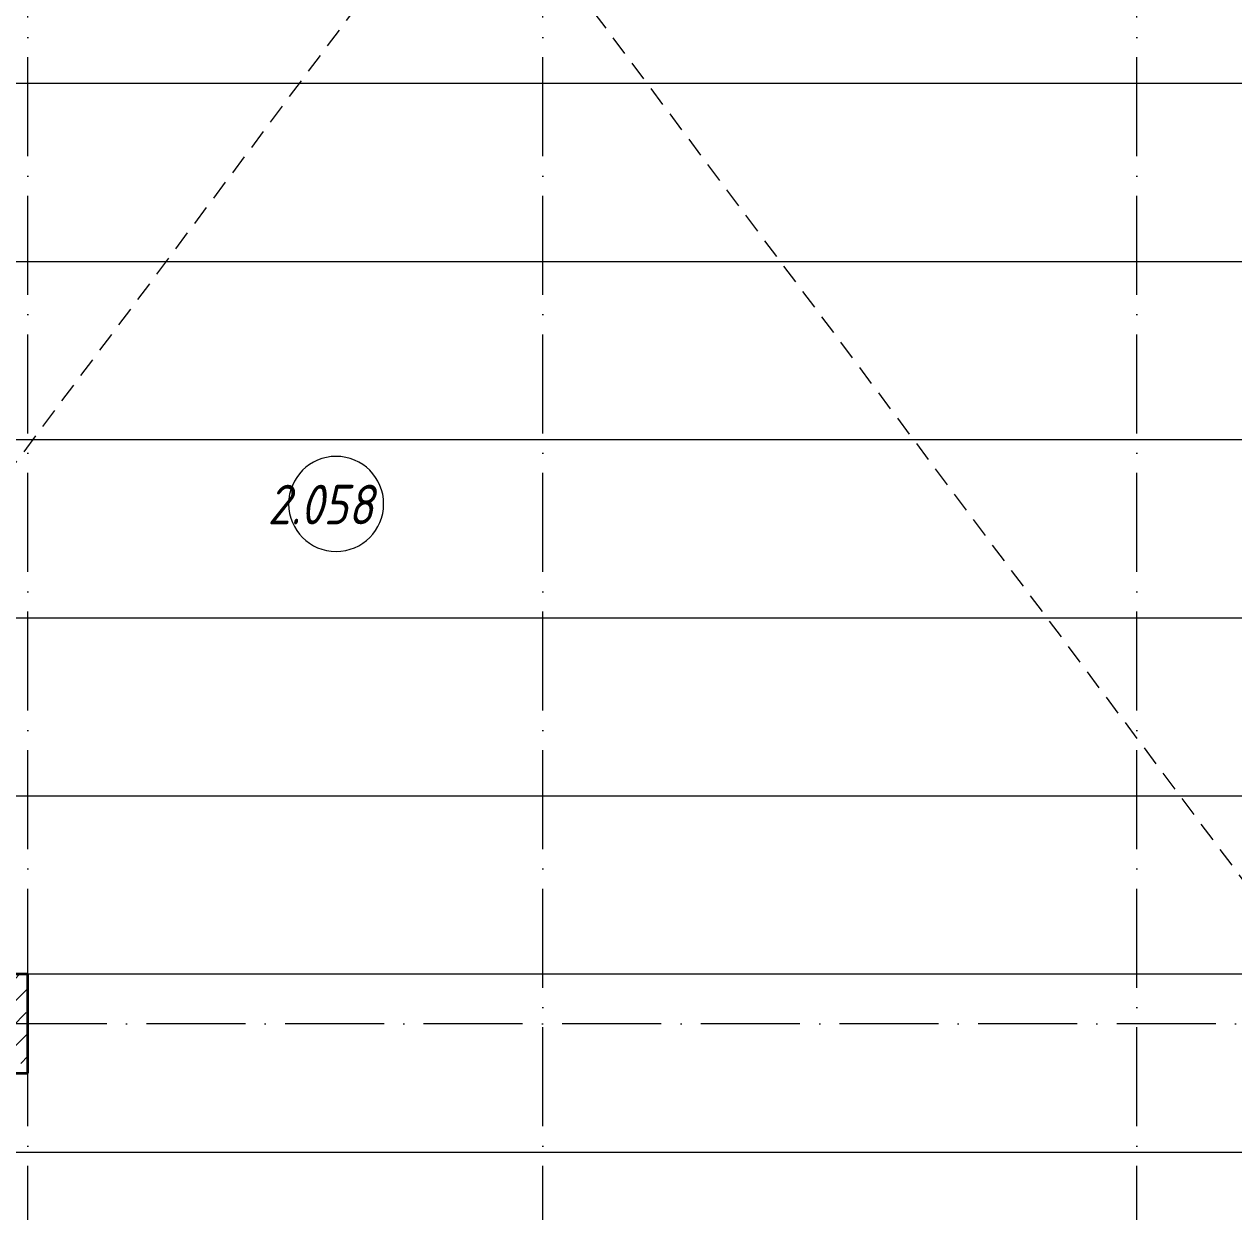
# Model space of a CAD drawing. Header units: millimetres. Extents: x -213536 to 1564669, y -45299 to 942238.
# Drawn here: x -193836 to -187726, y 126333 to 132333 of the extents above; entities that cross this region are included whole.
import ezdxf

# ---------------------------------------------------------------- set-up
doc = ezdxf.new("R2010")
doc.units = ezdxf.units.MM
doc.linetypes.add('200_ШТРИХ_ш1п0_6_', pattern=[160, 100, -60])
doc.linetypes.add('50_200_ШТРИХ_1Т_ш5_п1_п1_', pattern=[700, 500, -100, 0, -100])
for name, color, linetype, lineweight in [('0-1', 7, 'Continuous', 5), ('0-2', 7, 'Continuous', 9), ('Линии подступенков', 7, 'Continuous', 9), ('Линии свеса', 7, 'Continuous', 9), ('Линии-1', 7, '200_ШТРИХ_ш1п0_6_', 9), ('Марки помещений', 7, 'Continuous', 9), ('Несущие колонны', 7, 'Continuous', 9), ('Несущие колонны-1', 7, 'Continuous', 35), ('Оси-2', 7, '50_200_ШТРИХ_1Т_ш5_п1_п1_', 9)]:
    doc.layers.add(name, color=color, linetype=linetype, lineweight=lineweight)
doc.layers.get('0-2').off()
doc.styles.add('ISOCPEUR_I_2', font='isocpeui.ttf', dxfattribs={"width": 0.85, "height": 2.3})

# ---------------------------------------------------------------- blocks, each defined once
blk = doc.blocks.new('BSC_Колонна _Прямоугольная - 500х700-V121-АИ2_02_План отделки стен 2-го этажа _Часть 2_')
at = {"layer": 'Несущие колонны'}
h = blk.add_hatch(dxfattribs=at)
h.set_pattern_fill('FP_120', color=256, style=0, pattern_type=2)
h.set_pattern_definition([(315, (-19300, 16450), (114.0493, 114.0493), []), (315, (-19300, 16335.95), (114.0493, 114.0493), [201.612, -40.322, 3.353, -36.97])])
h.paths.add_polyline_path([(-250, 350), (-250, -350), (250, -350), (250, 350)], flags=0)
at = {"layer": 'Несущие колонны-1'}
for p, q in [((250, 350), (-250, 350)), ((-250, 350), (-250, -350)), ((250, -350), (250, 350)), ((-250, -350), (250, -350))]:
    blk.add_line(p, q, dxfattribs=at)
blk = doc.blocks.new('0125-Р-ОО-Ш2-АР-о_23_10_2024_rvt-1-АИ2_02_План отделки стен 2-го этажа _Часть 2_')
at = {"layer": 'Линии подступенков'}
for p, q in [((23700, 24050), (16100, 24050)), ((23700, 23150), (16100, 23150)), ((23700, 22250), (16100, 22250)), ((23700, 21350), (16100, 21350)), ((23700, 20450), (16100, 20450)), ((23700, 19550), (16800, 19550)), ((23700, 18650), (16100, 18650))]:
    blk.add_line(p, q, dxfattribs=at)
at = {"layer": 'Линии свеса'}
for p, q in [((23700, 24050), (16100, 24050)), ((23700, 23150), (16100, 23150)), ((23700, 22250), (16100, 22250)), ((23700, 21350), (16100, 21350)), ((23700, 20450), (16100, 20450)), ((23700, 19550), (16800, 19550)), ((23700, 18650), (16100, 18650))]:
    blk.add_line(p, q, dxfattribs=at)
at = {"layer": 'Линии-1'}
for p, q in [((12659.8, 16680.5), (25650, 34050)), ((24990.2, 17282.2), (16800, 28233.5))]:
    blk.add_line(p, q, dxfattribs=at)
at = {"layer": '0-2', "rotation": 89.9999999999999}
blk.add_blockref('BSC_Колонна _Прямоугольная - 500х700-V121-АИ2_02_План отделки стен 2-го этажа _Часть 2_', (16450, 19300), dxfattribs=at)
blk = doc.blocks.new('AI_Марка_Помещение_х1__Общий_E___ISO-2_1K_ - Номер-16210215-АИ2_02_План отделки стен 2-го этажа _Часть 2_')
at = {"layer": 'Марки помещений'}
for start, end in [(360, 180), (180, 360)]:
    blk.add_arc((0.039, 0.312), 2.4, start, end, dxfattribs=at)
blk = doc.blocks.new('Оси1')
at = {"layer": 'Оси-2'}
for p, q in [((223045.6, 210594.5), (223045.6, 264395.4)), ((225645.6, 210594.5), (225645.6, 264395.4)), ((228645.6, 210594.5), (228645.6, 264395.4)), ((234645.6, 232115.2), (203926.8, 232115.2))]:
    blk.add_line(p, q, dxfattribs=at)

msp = doc.modelspace()

# ---------------------------------------------------------------- block references
at = {"color": 2, "lineweight": 30}
msp.add_blockref('Оси1', (-416862.6, -104832.4), dxfattribs=at)
at = {"layer": '0-1'}
msp.add_blockref('0125-Р-ОО-Ш2-АР-о_23_10_2024_rvt-1-АИ2_02_План отделки стен 2-го этажа _Часть 2_', (-210617, 107982.8), dxfattribs=at)
at = {"layer": 'Марки помещений', "xscale": 99.99999999999993, "yscale": 99.99999999999993, "zscale": 99.99999999999993}
msp.add_blockref('AI_Марка_Помещение_х1__Общий_E___ISO-2_1K_ - Номер-16210215-АИ2_02_План отделки стен 2-го этажа _Часть 2_', (-192264.2, 129878.1), dxfattribs=at)

# ---------------------------------------------------------------- texts
at = {"layer": 'Марки помещений', "insert": (-192606.8, 130006), "char_height": 200, "width": 785.654, "attachment_point": 1, "style": 'ISOCPEUR_I_2'}
msp.add_mtext('2.058', dxfattribs=at)

doc.saveas('drawing.dxf')
